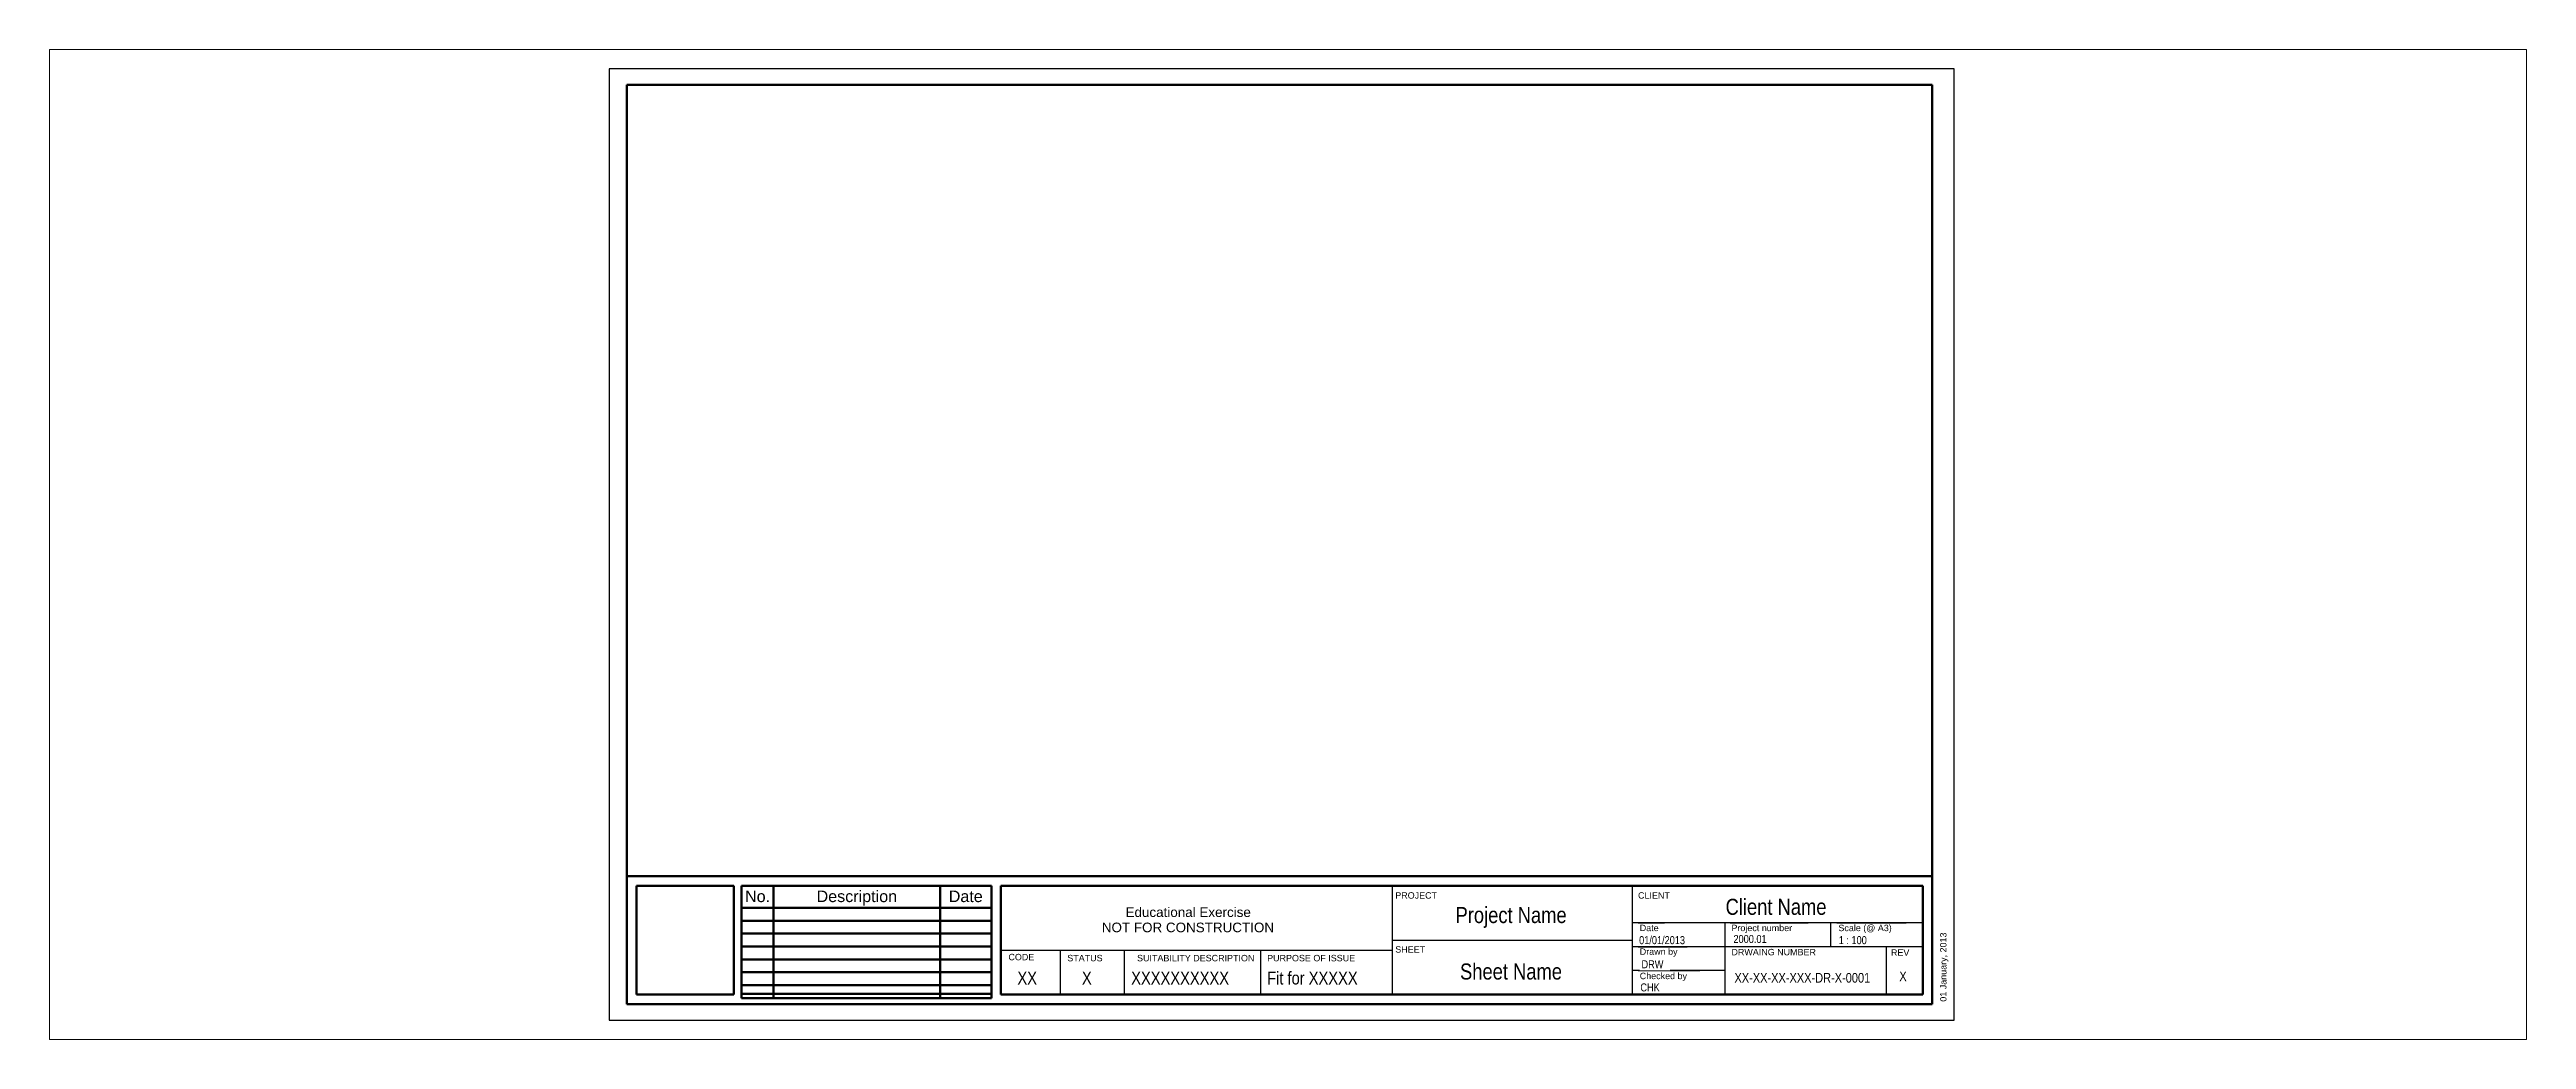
# Paper-space layout 'Layout1' of a CAD drawing. Header units: millimetres. Extents: x -172 to 601, y -8 to 301.
import ezdxf

# ---------------------------------------------------------------- set-up
doc = ezdxf.new("R2010")
doc.units = ezdxf.units.MM
for name, color, linetype, lineweight in [('A-DETL-THIN', 151, 'Continuous', 30), ('G-ANNO-SCHD', 231, 'Continuous', 30), ('G-ANNO-TEXT', 231, 'Continuous', 30), ('G-ANNO-TTLB', 6, 'Continuous', 30), ('G-ANNO-TTLB-MEDM', 33, 'Continuous', 70), ('G-ANNO-TTLB-THIN', 151, 'Continuous', 30)]:
    doc.layers.add(name, color=color, linetype=linetype, lineweight=lineweight)
doc.layers.add('G-ANNO-NPLT', color=191, linetype='Continuous', plot=False)
doc.styles.add('Arial', font='arial.ttf', dxfattribs={"height": 2})
doc.styles.add('Arial Narrow', font='ARIALN.TTF', dxfattribs={"height": 5})
doc.styles.add('Arial Narrow_1', font='ARIALN.TTF', dxfattribs={"height": 2.5})
doc.styles.add('Arial Narrow_2', font='ARIALN.TTF', dxfattribs={"height": 3})
doc.styles.add('Arial Narrow_3', font='ARIALN.TTF', dxfattribs={"height": 4})
doc.styles.add('Arial_1', font='arial.ttf', dxfattribs={"height": 3.6})
doc.styles.add('Arial_2', font='arial.ttf', dxfattribs={"height": 3})

psp = doc.layouts.get("Layout1")

# ---------------------------------------------------------------- linework, layer by layer
at = {"layer": 'A-DETL-THIN', "lineweight": 50}
for p, q in [((54.14, 40), (44.14, 40)), ((44.14, 40), (44.14, 33.1)), ((106.14, 40), (54.14, 40)), ((54.14, 40), (54.14, 33.1)), ((122.14, 40), (106.14, 40)), ((106.14, 40), (106.14, 33.1)), ((122.14, 40), (122.14, 33.1)), ((122.14, 33.1), (44.14, 33.1)), ((44.14, 33.1), (44.14, 4.92)), ((54.14, 33.1), (54.14, 4.92)), ((106.14, 33.1), (106.14, 4.92)), ((122.14, 33.1), (122.14, 4.92)), ((122.14, 29.07), (44.14, 29.07)), ((122.14, 25.05), (44.14, 25.05)), ((122.14, 21.02), (44.14, 21.02)), ((122.14, 17), (44.14, 17)), ((122.14, 12.97), (44.14, 12.97)), ((122.14, 8.95), (44.14, 8.95)), ((122.14, 4.92), (44.14, 4.92))]:
    psp.add_line(p, q, dxfattribs=at)
at = {"layer": 'G-ANNO-TTLB'}
psp.add_line((247.25, 40), (247.25, 6), dxfattribs=at)
at = {"layer": 'G-ANNO-TTLB-MEDM'}
for p, q in [((8.29, 290), (415.95, 290)), ((8.29, 290), (8.29, 3)), ((415.95, 290), (415.95, 3)), ((8.29, 43), (415.95, 43)), ((11.29, 40), (11.29, 6)), ((11.29, 40), (41.73, 40)), ((41.73, 6), (41.73, 40)), ((44.14, 40), (122.14, 40)), ((44.14, 6.19), (44.14, 40)), ((122.14, 40), (122.14, 6.19)), ((412.95, 40), (125.14, 40)), ((125.14, 40), (125.14, 6)), ((412.95, 6), (412.95, 40)), ((8.29, 3), (415.95, 3)), ((11.29, 6), (41.73, 6)), ((122.14, 6.19), (44.14, 6.19)), ((412.95, 6), (125.14, 6))]:
    psp.add_line(p, q, dxfattribs=at)
at = {"layer": 'G-ANNO-TTLB-THIN'}
for p, q in [((422.79, 295), (2.79, 295)), ((2.79, 295), (2.79, -2)), ((422.79, -2), (422.79, 295)), ((2.79, -2), (422.79, -2))]:
    psp.add_line(p, q, dxfattribs=at)

# ---------------------------------------------------------------- texts
at = {"layer": 'G-ANNO-NPLT', "lineweight": 30, "attachment_point": 1}
for s, insert, char_height, width, style in [('Project Name', (267.08, 33.34), 5, 42.5696, 'Arial Narrow'), ('Sheet Name', (268.48, 15.71), 5, 39.1223, 'Arial Narrow'), ('XX-XX-XX-XXX-DR-X-0001', (354.17, 12.75), 3, 51.6287, 'Arial Narrow_2'), ('X', (405.65, 13.19), 3, 2.8059, 'Arial Narrow_2')]:
    psp.add_mtext(s, dxfattribs=dict(at, insert=insert, char_height=char_height, width=width, style=style))
at = {"layer": 'G-ANNO-SCHD', "char_height": 3.6, "attachment_point": 2, "line_spacing_factor": 0.941778, "style": 'Arial_1'}
for s, insert, width in [('Description', (80.14, 38.48), 30.0136), ('No.', (49.14, 38.48), 9.3434), ('Date', (114.14, 38.48), 12.693)]:
    psp.add_mtext(s, dxfattribs=dict(at, insert=insert, width=width))

# ---------------------------------------------------------------- viewports
at = {"layer": '0'}
psp.add_viewport(center=(214.77, 146.5), size=(773.4, 308.9951), view_center_point=(214.77, 146.5), view_height=308.9951, dxfattribs=at)

# ---------------------------------------------------------------- next in the draw order: texts
at = {"layer": 'G-ANNO-NPLT', "lineweight": 30, "insert": (418.37, 3.79), "char_height": 2, "width": 26.6962, "attachment_point": 1, "rotation": 90, "style": 'Arial', "bg_fill": 3, "box_fill_scale": 1.25, "bg_fill_color": 256, "bg_fill_true_color": 13158600, "bg_fill_transparency": 0}
psp.add_mtext('01 January, 2013', dxfattribs=at)
at = {"layer": 'G-ANNO-TEXT', "color": 7, "attachment_point": 1, "bg_fill": 3, "box_fill_scale": 1.25, "bg_fill_color": 256, "bg_fill_true_color": 13158600, "bg_fill_transparency": 0}
for s, insert, char_height, width, style in [('Educational Exercise', (164.04, 33.23), 3, 48.1013, 'Arial_2'), ('PROJECT', (248.26, 37.96), 2, 16.1139, 'Arial'), ('Date', (324.6, 27.81), 2, 7.2954, 'Arial'), ('Project number', (353.23, 27.81), 2, 23.4894, 'Arial'), ('Scale (@ A3)', (386.63, 27.81), 2, 20.6835, 'Arial'), ('CODE', (127.48, 18.72), 2, 9.9409, 'Arial'), ('STATUS', (145.85, 18.4), 2, 13.6287, 'Arial'), ('PURPOSE OF ISSUE', (208.25, 18.4), 2, 33.9915, 'Arial'), ('Drawn by', (324.6, 20.42), 2, 14.3502, 'Arial'), ('Checked by', (324.6, 12.82), 2, 18.2785, 'Arial')]:
    psp.add_mtext(s, dxfattribs=dict(at, insert=insert, char_height=char_height, width=width, style=style))

# ---------------------------------------------------------------- next in the draw order: linework, layer by layer
at = {"layer": 'G-ANNO-TTLB'}
psp.add_line((143.64, 19.87), (143.64, 6), dxfattribs=at)
at = {"layer": 'G-ANNO-TTLB-THIN'}
for p, q in [((322.32, 6), (322.32, 40)), ((322.32, 28.5), (412.95, 28.5)), ((351.14, 28.5), (351.14, 6)), ((322.32, 21), (412.95, 21)), ((351.14, 13.5), (322.32, 13.5))]:
    psp.add_line(p, q, dxfattribs=at)

# ---------------------------------------------------------------- next in the draw order: texts
at = {"layer": 'G-ANNO-NPLT', "lineweight": 30, "attachment_point": 1}
for s, insert, char_height, width, style in [('Client Name', (351.4, 35.9), 5, 38.5612, 'Arial Narrow'), ('XX', (130.28, 13.15), 4, 7.3755, 'Arial Narrow_3'), ('X', (150.43, 13.15), 4, 3.6878, 'Arial Narrow_3')]:
    psp.add_mtext(s, dxfattribs=dict(at, insert=insert, char_height=char_height, width=width, style=style))
at = {"layer": 'G-ANNO-TEXT', "color": 7, "attachment_point": 1, "bg_fill": 3, "box_fill_scale": 1.25, "bg_fill_color": 256, "bg_fill_true_color": 13158600, "bg_fill_transparency": 0}
for s, insert, char_height, width, style in [('NOT FOR CONSTRUCTION', (156.63, 28.47), 3, 66.059, 'Arial_2'), ('SUITABILITY DESCRIPTION', (167.64, 18.4), 2, 45.2152, 'Arial')]:
    psp.add_mtext(s, dxfattribs=dict(at, insert=insert, char_height=char_height, width=width, style=style))

# ---------------------------------------------------------------- next in the draw order: linework, layer by layer
at = {"layer": 'G-ANNO-TTLB'}
for p, q in [((125.14, 19.87), (247.25, 19.87)), ((163.64, 19.87), (163.64, 6)), ((206.15, 19.87), (206.15, 6))]:
    psp.add_line(p, q, dxfattribs=at)

# ---------------------------------------------------------------- next in the draw order: texts
at = {"layer": 'G-ANNO-NPLT', "lineweight": 30, "char_height": 2.5, "attachment_point": 1, "style": 'Arial Narrow_1', "bg_fill": 3, "box_fill_scale": 1.25, "bg_fill_color": 256, "bg_fill_true_color": 13158600, "bg_fill_transparency": 0}
for s, insert, width in [('01/01/2013', (324.4, 24.25), 17.3164), ('2000.01', (353.86, 24.61), 12.5063), ('1 : 100', (386.73, 24.25), 10.5823)]:
    psp.add_mtext(s, dxfattribs=dict(at, insert=insert, width=width))
at = {"layer": 'G-ANNO-NPLT', "lineweight": 30, "char_height": 4, "attachment_point": 1, "style": 'Arial Narrow_3'}
for s, insert, width in [('XXXXXXXXXX', (165.8, 13.15), 36.8776), ('Fit for XXXXX', (208.25, 13.15), 34.1519)]:
    psp.add_mtext(s, dxfattribs=dict(at, insert=insert, width=width))
at = {"layer": 'G-ANNO-TEXT', "color": 7, "insert": (324.06, 37.96), "char_height": 2, "width": 12.2658, "attachment_point": 1, "style": 'Arial', "bg_fill": 3, "box_fill_scale": 1.25, "bg_fill_color": 256, "bg_fill_true_color": 13158600, "bg_fill_transparency": 0}
psp.add_mtext('CLIENT', dxfattribs=at)

# ---------------------------------------------------------------- next in the draw order: linework, layer by layer
at = {"layer": 'G-ANNO-TTLB'}
psp.add_line((401.5, 21), (401.5, 6), dxfattribs=at)

# ---------------------------------------------------------------- next in the draw order: texts
at = {"layer": 'G-ANNO-NPLT', "lineweight": 30, "insert": (325.15, 16.71), "char_height": 2.5, "width": 8.2574, "attachment_point": 1, "style": 'Arial Narrow_1', "bg_fill": 3, "box_fill_scale": 1.25, "bg_fill_color": 256, "bg_fill_true_color": 13158600, "bg_fill_transparency": 0}
psp.add_mtext('DRW', dxfattribs=at)
at = {"layer": 'G-ANNO-TEXT', "color": 7, "char_height": 2, "attachment_point": 1, "style": 'Arial', "bg_fill": 3, "box_fill_scale": 1.25, "bg_fill_color": 256, "bg_fill_true_color": 13158600, "bg_fill_transparency": 0}
for s, insert, width in [('SHEET', (248.26, 21.11), 11.5443), ('DRWAING NUMBER', (353.23, 20.27), 32.6287)]:
    psp.add_mtext(s, dxfattribs=dict(at, insert=insert, width=width))

# ---------------------------------------------------------------- next in the draw order: linework, layer by layer
at = {"layer": 'G-ANNO-TTLB'}
for p, q in [((384.2, 28.5), (384.2, 21)), ((247.25, 23), (322.32, 23))]:
    psp.add_line(p, q, dxfattribs=at)

# ---------------------------------------------------------------- next in the draw order: texts
at = {"layer": 'G-ANNO-NPLT', "lineweight": 30, "insert": (324.79, 9.5), "char_height": 2.5, "width": 7.2954, "attachment_point": 1, "style": 'Arial Narrow_1', "bg_fill": 3, "box_fill_scale": 1.25, "bg_fill_color": 256, "bg_fill_true_color": 13158600, "bg_fill_transparency": 0}
psp.add_mtext('CHK', dxfattribs=at)
at = {"layer": 'G-ANNO-TEXT', "color": 7, "insert": (403.04, 20.11), "char_height": 2, "width": 7.135, "attachment_point": 1, "style": 'Arial', "bg_fill": 3, "box_fill_scale": 1.25, "bg_fill_color": 256, "bg_fill_true_color": 13158600, "bg_fill_transparency": 0}
psp.add_mtext('REV', dxfattribs=at)

doc.saveas('drawing.dxf')
